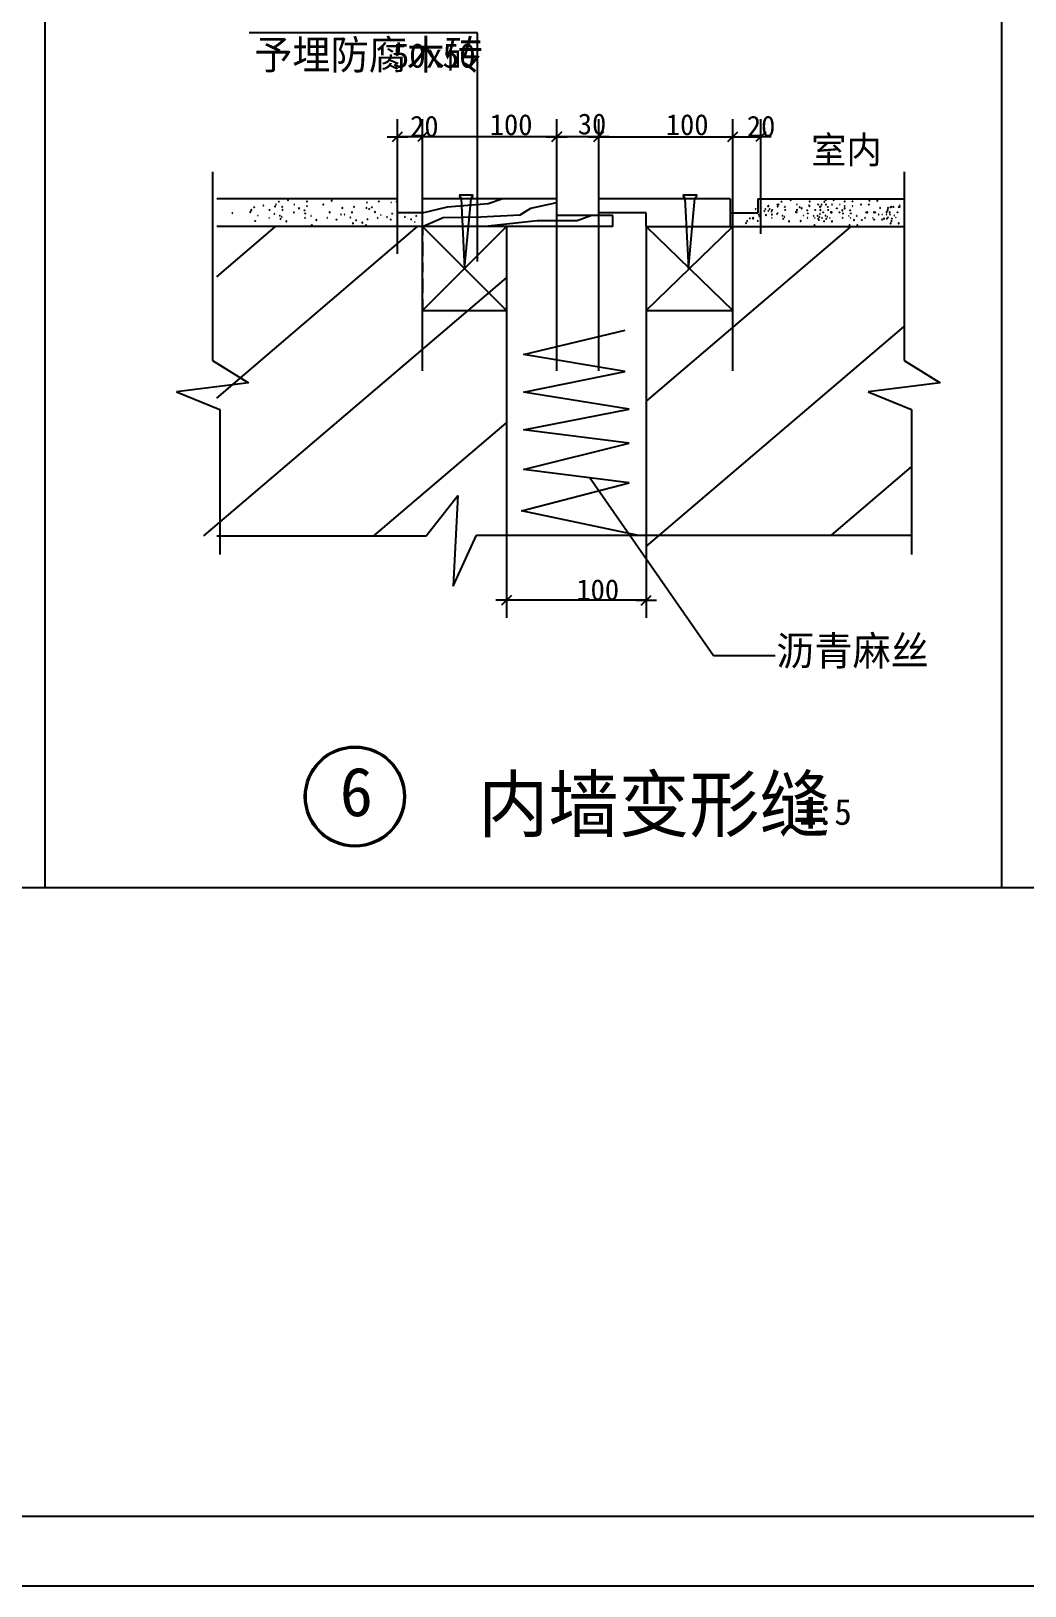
# Model space of a CAD drawing. Header units: metres. Extents: x 149005 to 208296, y -217031 to -174943.
# Drawn here: x 179032 to 193259, y -217031 to -194759 of the extents above; entities that cross this region are included whole.
import ezdxf

# ---------------------------------------------------------------- set-up
doc = ezdxf.new("R2010")
doc.units = ezdxf.units.M
for name, color, linetype in [('DIM', 3, 'Continuous'), ('HZ', 6, 'Continuous'), ('TK', 141, 'Continuous'), ('WALL', 7, 'Continuous')]:
    doc.layers.add(name, color=color, linetype=linetype)

# ---------------------------------------------------------------- blocks, each defined once
blk = doc.blocks.new('_DIMX')
blk.add_line((-150, 0), (150, 0))
blk.add_lwpolyline([(-70, -70), (70, 70)])

msp = doc.modelspace()

# ---------------------------------------------------------------- linework, layer by layer
at = {"layer": 'DIM'}
for p, q in [((179232.21, -207024.64), (179232.21, -175943.25)), ((192926.65, -207024.64), (192926.65, -175943.25)), ((185423.23, -194783.11), (182152.69, -194783.11)), ((185423.23, -198059.37), (185423.23, -194783.11)), ((184277.05, -197948.26), (184277.05, -196021.53)), ((184637.25, -199626.61), (184637.25, -196021.53)), ((184637.25, -197948.26), (184637.25, -196021.53)), ((186557.76, -199626.61), (186557.76, -196021.53)), ((186557.76, -199626.61), (186557.76, -196021.53)), ((187157.76, -199626.61), (187157.76, -196021.53)), ((187157.76, -199626.61), (187157.76, -196021.53)), ((189078.26, -199626.61), (189078.26, -196021.53)), ((189078.26, -197664.24), (189078.26, -196021.53)), ((189478.26, -197664.24), (189478.26, -196021.53)), ((184276.05, -196271.53), (184275.05, -196271.53)), ((184637.25, -196271.53), (184277.05, -196271.53)), ((186556.76, -196271.53), (184638.25, -196271.53)), ((184638.25, -196271.53), (184639.25, -196271.53)), ((187156.76, -196271.53), (186558.76, -196271.53)), ((187158.76, -196271.53), (189077.26, -196271.53)), ((189077.26, -196271.53), (189076.26, -196271.53)), ((189078.26, -196271.53), (189478.26, -196271.53)), ((189479.26, -196271.53), (189480.26, -196271.53)), ((181626.55, -196772.6), (181626.55, -199477.19)), ((191529.7, -196772.6), (191529.7, -199477.19)), ((184277.05, -197160.11), (181689.07, -197160.11)), ((184277.05, -197360.11), (184277.05, -197160.11)), ((184637.25, -197360.11), (184993.64, -197277.02)), ((184993.64, -197277.02), (185574.45, -197226.1)), ((185188.64, -197157.18), (185237.25, -198160.11)), ((185237.25, -198160.11), (185329.79, -197157.18)), ((185574.45, -197226.1), (185772.52, -197160.11)), ((186032.93, -197388.99), (186185.89, -197297.37)), ((186185.89, -197297.37), (186557.76, -197213.22)), ((188565.69, -197107.81), (188364.3, -197107.81)), ((188364.3, -197107.81), (188392.57, -197157.18)), ((188392.57, -197157.18), (188441.18, -198160.11)), ((188441.18, -198160.11), (188533.72, -197157.18)), ((188533.72, -197157.18), (188565.69, -197107.81)), ((189437.25, -197160.11), (191529.7, -197160.11)), ((189437.25, -197160.11), (189437.25, -197360.11)), ((184637.25, -197360.11), (184277.05, -197360.11)), ((184637.25, -197560.11), (184932.53, -197429.78)), ((184932.53, -197429.78), (185472.53, -197419.56)), ((185472.53, -197419.56), (186032.93, -197388.99)), ((185533.63, -197551.97), (186277.61, -197470.48)), ((186277.61, -197470.48), (186848.22, -197470.48)), ((186848.22, -197470.48), (187045.58, -197400.11)), ((189037.25, -197360.11), (189437.25, -197360.11)), ((181689.07, -200014.76), (184565.52, -197560.11)), ((181689.07, -198279.87), (182532.52, -197560.11)), ((184637.25, -197560.11), (185837.25, -198760.11)), ((185837.25, -197560.11), (184637.25, -198760.11)), ((189078.26, -197560.11), (187837.25, -198760.11)), ((187837.25, -197560.11), (189078.26, -198760.11)), ((187846.12, -200057.53), (190772.7, -197560.11)), ((184637.25, -198072.73), (184637.25, -198209.91)), ((185837.25, -198072.73), (185837.25, -198209.91)), ((181506.71, -201988.51), (185837.25, -198292.99)), ((184637.25, -198301.36), (184637.25, -198507.14)), ((185837.25, -198301.36), (185837.25, -198507.14)), ((184637.25, -198598.59), (184637.25, -198760.11)), ((185837.25, -198598.59), (185837.25, -198760.11)), ((184637.25, -198760.11), (185837.25, -198760.11)), ((187837.25, -198760.11), (189078.26, -198760.11)), ((186078.92, -199391.59), (187537.81, -199040.64)), ((187837.25, -202141.2), (191529.7, -198990.21)), ((181626.55, -199477.19), (182142.16, -199799.14)), ((187537.81, -199634.57), (186078.92, -199391.59)), ((191529.7, -199477.19), (192045.3, -199799.14)), ((186078.92, -199931.54), (187537.81, -199634.57)), ((182142.16, -199799.14), (181111.08, -199927.92)), ((181111.08, -199927.92), (181732.46, -200181.09)), ((187591.8, -200174.52), (186078.92, -199931.54)), ((192045.3, -199799.14), (191014.23, -199927.92)), ((191014.23, -199927.92), (191635.6, -200181.09)), ((181732.46, -200181.09), (181732.46, -202256.77)), ((186078.92, -200471.52), (187591.8, -200174.52)), ((191635.6, -200181.09), (191635.6, -202256.77)), ((183939.56, -201988.51), (185837.25, -200369.09)), ((187591.8, -200660.48), (186078.92, -200471.52)), ((186078.92, -201038.46), (187591.8, -200660.48)), ((187591.8, -201227.45), (186078.92, -201038.46)), ((190491.3, -201978.76), (191635.6, -201002.26)), ((186051.93, -201632.4), (187591.8, -201227.45)), ((187025.64, -201147.29), (188803.29, -203704.74)), ((184687.72, -201988.51), (185138.78, -201408.99)), ((185138.78, -201408.99), (185072.9, -202708.27)), ((185837.25, -201762.05), (185837.25, -203161.5)), ((187726.91, -201983.35), (186051.93, -201632.4)), ((187837.25, -201762.05), (187837.25, -203161.5)), ((181689.07, -201988.51), (184687.72, -201988.51)), ((185072.9, -202708.27), (185406.65, -201978.76)), ((185406.65, -201978.76), (191635.6, -201978.76)), ((187836.25, -202911.5), (185838.25, -202911.5)), ((188803.29, -203704.74), (189684.74, -203704.74)), ((151425.18, -207024.64), (207319.3, -207024.64))]:
    msp.add_line(p, q, dxfattribs=at)
for radius in [720, 700]:
    msp.add_circle((183667.84, -205724.13), radius, dxfattribs=at)
for centre, start, end in [((182184.82, -197321.56), 0, 180), ((182184.82, -197321.56), 180, 0), ((182224.15, -197282.23), 0, 180), ((182224.15, -197282.23), 180, 0), ((182356.93, -197257.68), 0, 180), ((182356.93, -197257.68), 180, 0), ((182445.43, -197321.56), 0, 180), ((182445.43, -197321.56), 180, 0), ((182523.73, -197272.4), 0, 180), ((182523.73, -197272.4), 180, 0), ((182538.47, -197242.93), 0, 180), ((182538.47, -197242.93), 180, 0), ((182577.8, -197203.6), 0, 180), ((182577.8, -197203.6), 180, 0), ((182627.35, -197277.31), 0, 180), ((182627.35, -197277.31), 180, 0), ((182631.88, -197321.53), 0, 180), ((182631.88, -197321.53), 180, 0), ((182710.58, -197179.05), 0, 180), ((182710.58, -197179.05), 180, 0), ((182799.09, -197242.93), 0, 180), ((182799.09, -197242.93), 180, 0), ((182867.91, -197296.98), 0, 180), ((182867.91, -197296.98), 180, 0), ((182946.57, -197326.45), 0, 180), ((182946.57, -197326.45), 180, 0), ((182981, -197198.69), 0, 180), ((182981, -197198.69), 180, 0), ((182981.37, -197267.51), 0, 180), ((182981.37, -197267.51), 180, 0), ((183215.02, -197243.73), 0, 180), ((183215.02, -197243.73), 180, 0), ((183335.02, -197188.88), 0, 180), ((183335.02, -197188.88), 180, 0), ((183487.81, -197292.06), 0, 180), ((183487.81, -197292.06), 180, 0), ((183655.02, -197277.31), 0, 180), ((183655.02, -197277.31), 180, 0), ((183832.03, -197292.06), 0, 180), ((183832.03, -197292.06), 180, 0), ((183841.46, -197213.43), 0, 180), ((183841.46, -197213.43), 180, 0), ((183870.99, -197306.81), 0, 180), ((183870.99, -197306.81), 180, 0), ((183910.69, -197282.23), 0, 180), ((183910.69, -197282.23), 180, 0), ((184008.67, -197198.69), 0, 180), ((184008.67, -197198.69), 180, 0), ((184185.68, -197213.43), 0, 180), ((184185.68, -197213.43), 180, 0), ((184264.34, -197203.6), 0, 180), ((184264.34, -197203.6), 180, 0), ((189404.46, -197309.4), 0, 180), ((189404.46, -197309.4), 180, 0), ((189543.84, -197309.4), 0, 180), ((189543.84, -197309.4), 180, 0), ((189583.18, -197270.07), 0, 180), ((189583.18, -197270.07), 180, 0), ((189586.37, -197265.16), 0, 180), ((189586.37, -197265.16), 180, 0), ((189605.44, -197310.2), 0, 180), ((189605.44, -197310.2), 180, 0), ((189641.26, -197321.56), 0, 180), ((189641.26, -197321.56), 180, 0), ((189715.95, -197245.52), 0, 180), ((189715.95, -197245.52), 180, 0), ((189719.56, -197272.4), 0, 180), ((189719.56, -197272.4), 180, 0), ((189734.3, -197242.93), 0, 180), ((189734.3, -197242.93), 180, 0), ((189773.63, -197203.6), 0, 180), ((189773.63, -197203.6), 180, 0), ((189823.17, -197277.31), 0, 180), ((189823.17, -197277.31), 180, 0), ((189827.71, -197321.53), 0, 180), ((189827.71, -197321.53), 180, 0), ((189906.41, -197179.05), 0, 180), ((189906.41, -197179.05), 180, 0), ((189994.92, -197242.93), 0, 180), ((189994.92, -197242.93), 180, 0), ((189995.61, -197321.56), 0, 180), ((189995.61, -197321.56), 180, 0), ((190034.94, -197282.23), 0, 180), ((190034.94, -197282.23), 180, 0), ((190063.73, -197296.98), 0, 180), ((190063.73, -197296.98), 180, 0), ((190142.4, -197326.45), 0, 180), ((190142.4, -197326.45), 180, 0), ((190167.72, -197257.68), 0, 180), ((190167.72, -197257.68), 180, 0), ((190176.83, -197198.69), 0, 180), ((190176.83, -197198.69), 180, 0), ((190177.19, -197267.51), 0, 180), ((190177.19, -197267.51), 180, 0), ((190256.22, -197321.56), 0, 180), ((190256.22, -197321.56), 180, 0), ((190298.13, -197243.73), 0, 180), ((190298.13, -197243.73), 180, 0), ((190325.42, -197277.31), 0, 180), ((190325.42, -197277.31), 180, 0), ((190329.95, -197321.53), 0, 180), ((190329.95, -197321.53), 180, 0), ((190334.52, -197272.4), 0, 180), ((190334.52, -197272.4), 180, 0), ((190349.26, -197242.93), 0, 180), ((190349.26, -197242.93), 180, 0), ((190388.59, -197203.6), 0, 180), ((190388.59, -197203.6), 180, 0), ((190408.65, -197179.05), 0, 180), ((190408.65, -197179.05), 180, 0), ((190410.85, -197243.73), 0, 180), ((190410.85, -197243.73), 180, 0), ((190438.13, -197277.31), 0, 180), ((190438.13, -197277.31), 180, 0), ((190442.67, -197321.53), 0, 180), ((190442.67, -197321.53), 180, 0), ((190497.16, -197242.93), 0, 180), ((190497.16, -197242.93), 180, 0), ((190521.37, -197179.05), 0, 180), ((190521.37, -197179.05), 180, 0), ((190565.98, -197296.98), 0, 180), ((190565.98, -197296.98), 180, 0), ((190609.88, -197242.93), 0, 180), ((190609.88, -197242.93), 180, 0), ((190644.64, -197326.45), 0, 180), ((190644.64, -197326.45), 180, 0), ((190678.7, -197296.98), 0, 180), ((190678.7, -197296.98), 180, 0), ((190679.07, -197198.69), 0, 180), ((190679.07, -197198.69), 180, 0), ((190679.44, -197267.51), 0, 180), ((190679.44, -197267.51), 180, 0), ((190757.36, -197326.45), 0, 180), ((190757.36, -197326.45), 180, 0), ((190791.79, -197198.69), 0, 180), ((190791.79, -197198.69), 180, 0), ((190792.16, -197267.51), 0, 180), ((190792.16, -197267.51), 180, 0), ((190913.1, -197243.73), 0, 180), ((190913.1, -197243.73), 180, 0), ((191025.81, -197243.73), 0, 180), ((191025.81, -197243.73), 180, 0), ((191033.09, -197188.88), 0, 180), ((191033.09, -197188.88), 180, 0), ((191145.81, -197188.88), 0, 180), ((191145.81, -197188.88), 180, 0), ((191185.88, -197292.06), 0, 180), ((191185.88, -197292.06), 180, 0), ((191295.25, -197321.56), 0, 180), ((191295.25, -197321.56), 180, 0), ((191298.6, -197292.06), 0, 180), ((191298.6, -197292.06), 180, 0), ((191334.58, -197282.23), 0, 180), ((191334.58, -197282.23), 180, 0), ((191339.24, -197276.93), 0, 180), ((191339.24, -197276.93), 180, 0), ((191353.09, -197277.31), 0, 180), ((191353.09, -197277.31), 180, 0), ((191380.77, -197276.93), 0, 180), ((191380.77, -197276.93), 180, 0), ((191451.96, -197276.93), 0, 180), ((191451.96, -197276.93), 180, 0), ((191465.81, -197277.31), 0, 180), ((191465.81, -197277.31), 180, 0), ((191467.36, -197257.68), 0, 180), ((191467.36, -197257.68), 180, 0), ((181911.63, -197366.57), 0, 180), ((181911.63, -197366.57), 180, 0), ((182170.08, -197351.03), 0, 180), ((182170.08, -197351.03), 180, 0), ((182238.9, -197478.79), 0, 180), ((182238.9, -197478.79), 180, 0), ((182278.23, -197400.16), 0, 180), ((182278.23, -197400.16), 180, 0), ((182440.49, -197434.57), 0, 180), ((182440.49, -197434.57), 180, 0), ((182514.25, -197375.61), 0, 180), ((182514.25, -197375.61), 180, 0), ((182592.55, -197400.16), 0, 180), ((182592.55, -197400.16), 180, 0), ((182592.92, -197405.07), 0, 180), ((182592.92, -197405.07), 180, 0), ((182602.76, -197449.32), 0, 180), ((182602.76, -197449.32), 180, 0), ((182618.4, -197419.12), 0, 180), ((182618.4, -197419.12), 180, 0), ((182686.36, -197483.7), 0, 180), ((182686.36, -197483.7), 180, 0), ((182794.15, -197355.94), 0, 180), ((182794.15, -197355.94), 180, 0), ((182951.88, -197434.57), 0, 180), ((182951.88, -197434.57), 180, 0), ((182956.41, -197370.69), 0, 180), ((182956.41, -197370.69), 180, 0), ((183040.02, -197405.07), 0, 180), ((183040.02, -197405.07), 180, 0), ((183050.23, -197537.75), 0, 180), ((183050.23, -197537.75), 180, 0), ((183114.14, -197464.04), 0, 180), ((183114.14, -197464.04), 180, 0), ((183271.47, -197434.57), 0, 180), ((183271.47, -197434.57), 180, 0), ((183305.53, -197355.94), 0, 180), ((183305.53, -197355.94), 180, 0), ((183403.88, -197459.12), 0, 180), ((183403.88, -197459.12), 180, 0), ((183467.8, -197385.41), 0, 180), ((183467.8, -197385.41), 180, 0), ((183517.34, -197385.44), 0, 180), ((183517.34, -197385.44), 180, 0), ((183600.9, -197429.66), 0, 180), ((183600.9, -197429.66), 180, 0), ((183625.12, -197355.94), 0, 180), ((183625.12, -197355.94), 180, 0), ((183640.27, -197513.17), 0, 180), ((183640.27, -197513.17), 180, 0), ((183684.51, -197468.95), 0, 180), ((183684.51, -197468.95), 180, 0), ((183773.01, -197503.37), 0, 180), ((183773.01, -197503.37), 180, 0), ((183827.09, -197537.75), 0, 180), ((183827.09, -197537.75), 180, 0), ((183846.77, -197454.21), 0, 180), ((183846.77, -197454.21), 180, 0), ((183954.56, -197351.03), 0, 180), ((183954.56, -197351.03), 180, 0), ((183993.93, -197434.54), 0, 180), ((183993.93, -197434.54), 180, 0), ((184038.16, -197390.33), 0, 180), ((184038.16, -197390.33), 180, 0), ((184126.66, -197424.74), 0, 180), ((184126.66, -197424.74), 180, 0), ((184180.74, -197459.12), 0, 180), ((184180.74, -197459.12), 180, 0), ((184200.43, -197375.58), 0, 180), ((184200.43, -197375.58), 180, 0), ((184383.11, -197421.68), 0, 180), ((184383.11, -197421.68), 180, 0), ((184471.62, -197456.09), 0, 180), ((184471.62, -197456.09), 180, 0), ((184525.69, -197490.47), 0, 180), ((184525.69, -197490.47), 180, 0), ((189267.1, -197508.87), 0, 180), ((189267.1, -197508.87), 180, 0), ((189281.84, -197479.4), 0, 180), ((189281.84, -197479.4), 180, 0), ((189321.17, -197440.08), 0, 180), ((189321.17, -197440.08), 180, 0), ((189367.37, -197434.78), 0, 180), ((189367.37, -197434.78), 180, 0), ((189368.76, -197445.2), 0, 180), ((189368.76, -197445.2), 180, 0), ((189434.72, -197478.79), 0, 180), ((189434.72, -197478.79), 180, 0), ((189450.81, -197388.03), 0, 180), ((189450.81, -197388.03), 180, 0), ((189453.95, -197415.52), 0, 180), ((189453.95, -197415.52), 180, 0), ((189473.28, -197363.45), 0, 180), ((189473.28, -197363.45), 180, 0), ((189474.05, -197400.16), 0, 180), ((189474.05, -197400.16), 180, 0), ((189529.1, -197338.87), 0, 180), ((189529.1, -197338.87), 180, 0), ((189551.94, -197392.92), 0, 180), ((189551.94, -197392.92), 180, 0), ((189586.74, -197333.98), 0, 180), ((189586.74, -197333.98), 180, 0), ((189632.72, -197343.79), 0, 180), ((189632.72, -197343.79), 180, 0), ((189636.32, -197434.57), 0, 180), ((189636.32, -197434.57), 180, 0), ((189637.25, -197388), 0, 180), ((189637.25, -197388), 180, 0), ((189710.08, -197375.61), 0, 180), ((189710.08, -197375.61), 180, 0), ((189722.42, -197366.57), 0, 180), ((189722.42, -197366.57), 180, 0), ((189788.38, -197400.16), 0, 180), ((189788.38, -197400.16), 180, 0), ((189788.74, -197405.07), 0, 180), ((189788.74, -197405.07), 180, 0), ((189798.59, -197449.32), 0, 180), ((189798.59, -197449.32), 180, 0), ((189814.23, -197419.12), 0, 180), ((189814.23, -197419.12), 180, 0), ((189882.19, -197483.7), 0, 180), ((189882.19, -197483.7), 180, 0), ((189980.87, -197351.03), 0, 180), ((189980.87, -197351.03), 180, 0), ((189989.97, -197355.94), 0, 180), ((189989.97, -197355.94), 180, 0), ((190049.68, -197478.79), 0, 180), ((190049.68, -197478.79), 180, 0), ((190089.02, -197400.16), 0, 180), ((190089.02, -197400.16), 180, 0), ((190147.71, -197434.57), 0, 180), ((190147.71, -197434.57), 180, 0), ((190152.24, -197370.69), 0, 180), ((190152.24, -197370.69), 180, 0), ((190235.84, -197405.07), 0, 180), ((190235.84, -197405.07), 180, 0), ((190246.05, -197537.75), 0, 180), ((190246.05, -197537.75), 180, 0), ((190251.28, -197434.57), 0, 180), ((190251.28, -197434.57), 180, 0), ((190290.62, -197400.16), 0, 180), ((190290.62, -197400.16), 180, 0), ((190290.99, -197405.07), 0, 180), ((190290.99, -197405.07), 180, 0), ((190300.83, -197449.32), 0, 180), ((190300.83, -197449.32), 180, 0), ((190309.97, -197464.04), 0, 180), ((190309.97, -197464.04), 180, 0), ((190316.47, -197419.12), 0, 180), ((190316.47, -197419.12), 180, 0), ((190325.04, -197375.61), 0, 180), ((190325.04, -197375.61), 180, 0), ((190354.58, -197434.57), 0, 180), ((190354.58, -197434.57), 180, 0), ((190370.63, -197355.56), 0, 180), ((190370.63, -197355.56), 180, 0), ((190384.43, -197483.7), 0, 180), ((190384.43, -197483.7), 180, 0), ((190403.34, -197400.16), 0, 180), ((190403.34, -197400.16), 180, 0), ((190403.7, -197405.07), 0, 180), ((190403.7, -197405.07), 180, 0), ((190413.55, -197449.32), 0, 180), ((190413.55, -197449.32), 180, 0), ((190429.19, -197419.12), 0, 180), ((190429.19, -197419.12), 180, 0), ((190467.3, -197434.57), 0, 180), ((190467.3, -197434.57), 180, 0), ((190483.35, -197355.56), 0, 180), ((190483.35, -197355.56), 180, 0), ((190492.22, -197355.94), 0, 180), ((190492.22, -197355.94), 180, 0), ((190497.15, -197483.7), 0, 180), ((190497.15, -197483.7), 180, 0), ((190604.93, -197355.94), 0, 180), ((190604.93, -197355.94), 180, 0), ((190649.95, -197434.57), 0, 180), ((190649.95, -197434.57), 180, 0), ((190654.48, -197370.69), 0, 180), ((190654.48, -197370.69), 180, 0), ((190738.09, -197405.07), 0, 180), ((190738.09, -197405.07), 180, 0), ((190748.3, -197537.75), 0, 180), ((190748.3, -197537.75), 180, 0), ((190762.67, -197434.57), 0, 180), ((190762.67, -197434.57), 180, 0), ((190767.2, -197370.69), 0, 180), ((190767.2, -197370.69), 180, 0), ((190812.22, -197464.04), 0, 180), ((190812.22, -197464.04), 180, 0), ((190850.8, -197405.07), 0, 180), ((190850.8, -197405.07), 180, 0), ((190861.02, -197537.75), 0, 180), ((190861.02, -197537.75), 180, 0), ((190924.93, -197464.04), 0, 180), ((190924.93, -197464.04), 180, 0), ((190969.54, -197434.57), 0, 180), ((190969.54, -197434.57), 180, 0), ((190985.59, -197355.56), 0, 180), ((190985.59, -197355.56), 180, 0), ((191003.6, -197355.94), 0, 180), ((191003.6, -197355.94), 180, 0), ((191082.26, -197434.57), 0, 180), ((191082.26, -197434.57), 180, 0), ((191098.31, -197355.56), 0, 180), ((191098.31, -197355.56), 180, 0), ((191101.95, -197459.12), 0, 180), ((191101.95, -197459.12), 180, 0), ((191116.32, -197355.94), 0, 180), ((191116.32, -197355.94), 180, 0), ((191165.87, -197385.41), 0, 180), ((191165.87, -197385.41), 180, 0), ((191214.67, -197459.12), 0, 180), ((191214.67, -197459.12), 180, 0), ((191215.41, -197385.44), 0, 180), ((191215.41, -197385.44), 180, 0), ((191241.84, -197445.2), 0, 180), ((191241.84, -197445.2), 180, 0), ((191278.59, -197385.41), 0, 180), ((191278.59, -197385.41), 180, 0), ((191280.51, -197351.03), 0, 180), ((191280.51, -197351.03), 180, 0), ((191283.36, -197445.2), 0, 180), ((191283.36, -197445.2), 180, 0), ((191298.97, -197429.66), 0, 180), ((191298.97, -197429.66), 180, 0), ((191323.19, -197355.94), 0, 180), ((191323.19, -197355.94), 180, 0), ((191328.13, -197385.44), 0, 180), ((191328.13, -197385.44), 180, 0), ((191338.35, -197513.17), 0, 180), ((191338.35, -197513.17), 180, 0), ((191349.32, -197478.79), 0, 180), ((191349.32, -197478.79), 180, 0), ((191354.55, -197445.2), 0, 180), ((191354.55, -197445.2), 180, 0), ((191388.66, -197400.16), 0, 180), ((191388.66, -197400.16), 180, 0), ((191411.69, -197429.66), 0, 180), ((191411.69, -197429.66), 180, 0), ((191435.91, -197355.94), 0, 180), ((191435.91, -197355.94), 180, 0), ((191451.06, -197513.17), 0, 180), ((191451.06, -197513.17), 180, 0)]:
    msp.add_arc(centre, 1.5, start, end, dxfattribs=at)
at = {"layer": 'TK'}
msp.add_line((149005.18, -217030.77), (208295.76, -217030.77), dxfattribs=at)
msp.add_lwpolyline([(151425.18, -216030.77), (207295.76, -216030.77)], dxfattribs=at)
at = {"layer": 'WALL'}
for p, q in [((186557.76, -197160.11), (184637.25, -197160.11)), ((184637.25, -197560.11), (184637.25, -197160.11)), ((185361.77, -197107.81), (185160.38, -197107.81)), ((185160.38, -197107.81), (185188.64, -197157.18)), ((185329.79, -197157.18), (185361.77, -197107.81)), ((186557.76, -197400.11), (186557.76, -197160.11)), ((189037.25, -197160.11), (187157.76, -197160.11)), ((187157.76, -197360.11), (187157.76, -197160.11)), ((189037.25, -197160.11), (189037.25, -197560.11)), ((187357.76, -197400.11), (186557.76, -197400.11)), ((187837.25, -197360.11), (187157.76, -197360.11)), ((187357.76, -197560.11), (187357.76, -197400.11)), ((187837.25, -197560.11), (187837.25, -197360.11)), ((185837.25, -197560.11), (181689.07, -197560.11)), ((184637.25, -197560.11), (184637.25, -197684.04)), ((185837.25, -197560.11), (185837.25, -202360.11)), ((187357.76, -197560.11), (185837.25, -197560.11)), ((185837.25, -197560.11), (185837.25, -197684.04)), ((187837.25, -197560.11), (187837.25, -202360.11)), ((187837.25, -197560.11), (191529.7, -197560.11)), ((184637.25, -197775.5), (184637.25, -197981.27)), ((185837.25, -197775.5), (185837.25, -197981.27))]:
    msp.add_line(p, q, dxfattribs=at)
for start, end in [(0, 180), (180, 0)]:
    msp.add_arc((184545.38, -197406.93), 1.5, start, end, dxfattribs=at)

# ---------------------------------------------------------------- block references
at = {"layer": 'DIM'}
for p in [(184277.05, -196271.53), (186557.76, -196271.53), (187157.76, -196271.53), (189078.26, -196271.53), (189078.26, -196271.53), (187837.25, -202911.5)]:
    msp.add_blockref('_DIMX', p, dxfattribs=at)
at = {"layer": 'DIM', "rotation": 180}
for p in [(184637.25, -196271.53), (184637.25, -196271.53), (186557.76, -196271.53), (187157.76, -196271.53), (189478.26, -196271.53), (185837.25, -202911.5)]:
    msp.add_blockref('_DIMX', p, dxfattribs=at)

# ---------------------------------------------------------------- texts
at = {"layer": 'DIM'}
for s, height, p in [('予埋防腐木砖 ', 420, (182226.57, -195307.2)), ('50x50', 350, (184206.86, -195283.12)), ('室内', 387.56, (190199.92, -196654.68)), ('沥青麻丝', 420, (189700.08, -203845.62)), ('内墙变形缝', 775.11, (185429.79, -206220.44)), ('1:5', 372.05, (190022.92, -206128.53))]:
    msp.add_text(s, height=height, dxfattribs=at).set_placement(p)
at = {"layer": 'DIM', "char_height": 300, "attachment_point": 1}
for s, insert in [('\\A1;20', (184457.15, -195971.53)), ('\\A1;100', (185597.5, -195948.67)), ('\\A1;30', (186857.76, -195938.65)), ('\\A1;100', (188118.01, -195948.67)), ('\\A1;20', (189278.26, -195971.53)), ('\\A1;100', (186837.25, -202611.5))]:
    msp.add_mtext(s, dxfattribs=dict(at, insert=insert))
at = {"layer": 'HZ'}
msp.add_text('6', height=700, dxfattribs=at).set_placement((183450.13, -206004.86))

doc.saveas('drawing.dxf')
